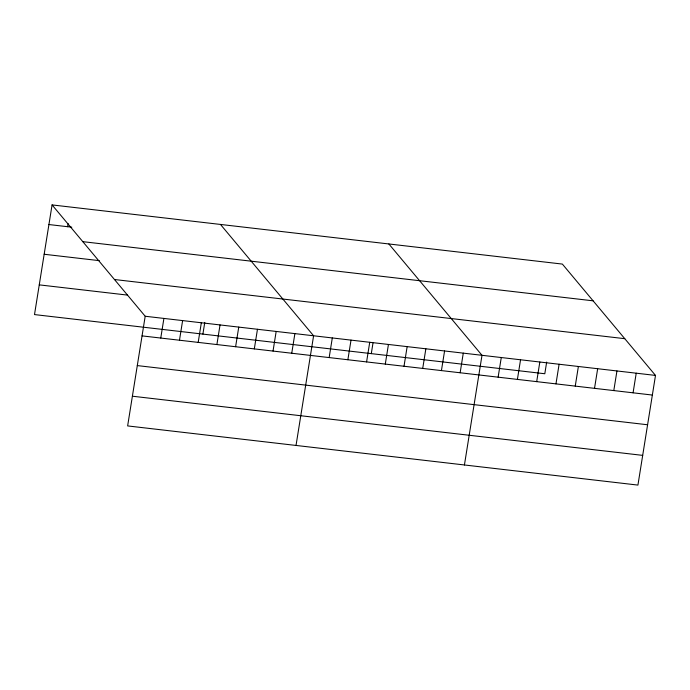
<?xml version="1.0" encoding="UTF-8"?>
<svg xmlns="http://www.w3.org/2000/svg" width="690" height="690" viewBox="0 0 690 690"><rect width="100%" height="100%" fill="white"/><g stroke="black" fill="none" stroke-linecap="round" stroke-linejoin="round"><path stroke-width="1.03" d="M52.069 204.913L145.193 316.253L127.633 425.92L637.931 485.087L655.5 375.42L562.367 264.08L52.069 204.913L34.5 314.58L544.807 373.747L546.67 362.078M67.629 226.708L68.129 223.612M160.761 338.048L163.91 318.418M179.478 340.222L182.617 320.591M198.185 342.387L201.333 322.765M202.903 334.107L204.766 322.428M216.893 344.56L220.041 324.93M235.609 346.725L238.749 327.103M254.317 348.899L257.465 329.268M273.033 351.063L276.173 331.442M291.741 353.237L294.889 333.606M296.027 445.447L313.596 335.78L220.464 224.44M329.165 357.575L332.304 337.945M347.872 359.749L351.02 340.118M366.588 361.914L369.728 342.283M371.298 353.634L372.997 343.016M385.296 364.087L388.444 344.457M404.012 366.252L407.152 346.63M422.72 368.426L425.859 348.795M441.428 370.59L444.576 350.969M460.144 372.764L463.283 353.133M464.43 464.974L482 355.307L388.867 243.967M498.128 377.171L501.276 357.541M517.405 379.405L520.553 359.775M536.691 381.639L539.83 362.009M555.968 383.873L559.107 364.242M575.244 386.107L578.384 366.485M594.521 388.341L597.669 368.719M613.798 390.583L616.946 370.953M633.075 392.817L636.223 373.187M48.921 224.543L71.794 227.191M82.8 241.655L593.107 300.823M44.16 254.256L99.257 260.639M114.462 279.51L624.769 338.678M39.261 284.866L127.616 295.113M145.193 316.253L655.5 375.42M142.054 335.883L652.352 395.051M137.293 365.588L647.6 424.764M132.385 396.207L642.692 455.374"/></g></svg>
